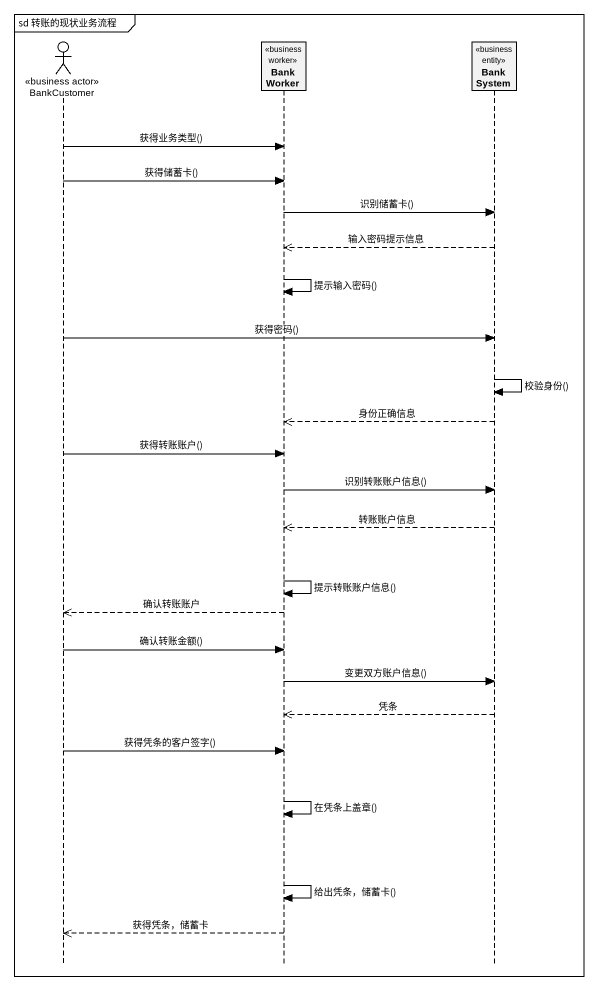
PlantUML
@startuml
mainframe sd 转账的现状业务流程
hide footbox
actor BankCustomer <<business actor>>
participant BankWorker <<business worker>>
participant BankSystem <<business entity>>

BankCustomer -> BankWorker : 获得业务类型()
BankCustomer -> BankWorker : 获得储蓄卡()
BankWorker -> BankSystem : 识别储蓄卡()
BankSystem -->> BankWorker : 输入密码提示信息
BankWorker -> BankWorker : 提示输入密码()
BankCustomer -> BankSystem : 获得密码()
BankSystem -> BankSystem : 校验身份()
BankSystem -->> BankWorker : 身份正确信息
BankCustomer -> BankWorker : 获得转账账户()
BankWorker -> BankSystem : 识别转账账户信息()
BankSystem -->> BankWorker : 转账账户信息
BankWorker -> BankWorker : 提示转账账户信息()
BankWorker -->> BankCustomer : 确认转账账户
BankCustomer -> BankWorker : 确认转账金额()
BankWorker -> BankSystem : 变更双方账户信息()
BankSystem -->> BankWorker : 凭条
BankCustomer -> BankWorker : 获得凭条的客户签字()
BankWorker -> BankWorker : 在凭条上盖章()
BankWorker -> BankWorker : 给出凭条，储蓄卡()
BankWorker -->> BankCustomer : 获得凭条，储蓄卡
@enduml
